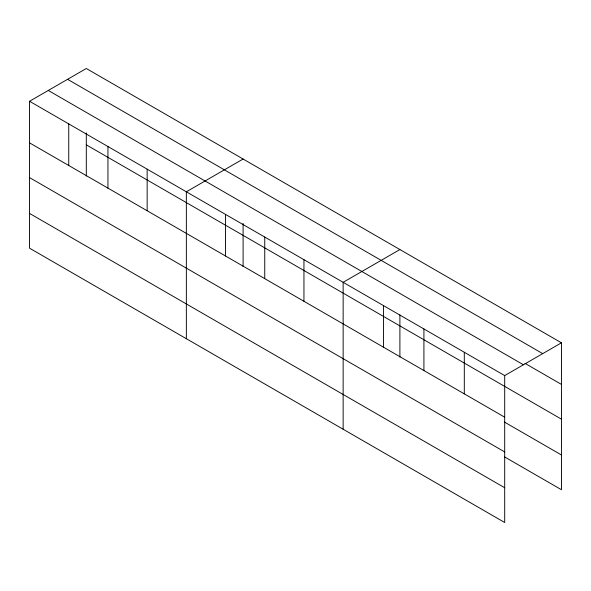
<?xml version="1.0" encoding="UTF-8"?>
<svg xmlns="http://www.w3.org/2000/svg" width="591" height="591" viewBox="0 0 591 591"><rect width="100%" height="100%" fill="white"/><g stroke="black" fill="none" stroke-linecap="round" stroke-linejoin="round"><path stroke-width="0.89" d="M29.55 101.268L504.692 375.588L504.692 522.503L29.55 248.183L29.55 101.268L86.308 68.497L561.45 342.817L561.45 489.732L504.433 456.813M243.1 159.023L186.35 191.794L186.35 338.709M399.9 249.55L343.142 282.313L343.142 429.236M504.692 375.588L561.45 342.817M67.573 79.312L542.723 353.632M525.022 363.376L561.45 384.409M48.277 90.453L523.427 364.773M86.308 144.847L561.45 419.167M29.55 142.859L504.692 417.18M504.433 422.063L561.45 454.981M29.55 177.61L504.692 451.938M29.55 213.425L504.692 487.745M464.304 352.266L464.304 393.857M423.917 328.951L423.917 370.542M399.9 314.922L399.9 357.119M383.529 305.636L383.529 347.227M303.944 259.685L303.944 301.277M264.746 237.05L264.746 278.642M243.1 223.479L243.1 266.593M225.548 214.422L225.548 256.014M147.152 169.159L147.152 210.751M107.946 146.531L107.946 188.123M86.308 132.953L86.308 176.066M68.748 123.896L68.748 165.487"/></g></svg>
